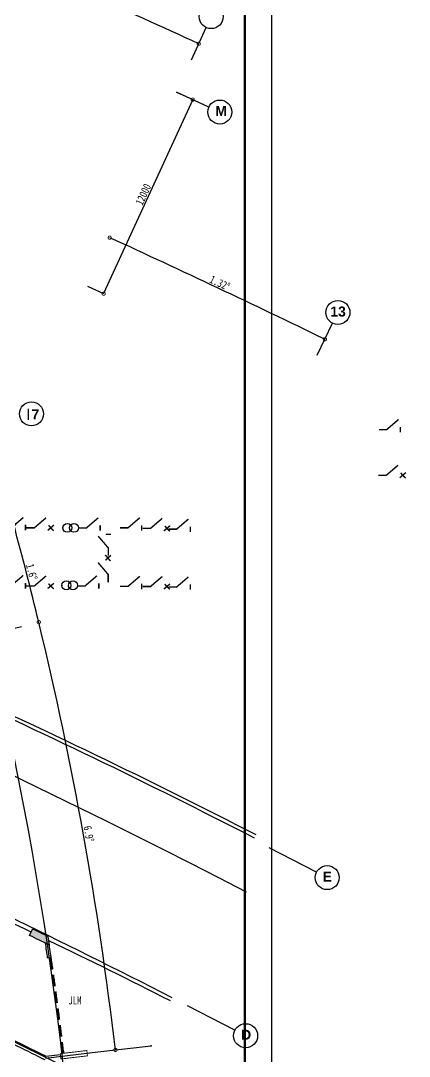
# Model space of a CAD drawing. Extents: x 23618587 to 48466785, y 42305484 to 86624613.
# Drawn here: x 24385515 to 24407345, y 43316664 to 43374893 of the extents above; entities that cross this region are included whole.
import ezdxf

# ---------------------------------------------------------------- set-up
doc = ezdxf.new("R2010")
doc.units = 0
doc.header["$MEASUREMENT"] = 0
doc.linetypes.add('HIDDEN', pattern=[9.525, 6.35, -3.175])
doc.layers.get('0').update_dxf_attribs({"linetype": 'CONTINUOUS'})
doc.layers.get('DEFPOINTS').update_dxf_attribs({"linetype": 'CONTINUOUS'})
for name, color, linetype in [('AC-W', 7, 'CONTINUOUS'), ('FRAME', 7, 'CONTINUOUS'), ('楼控', 1, 'CONTINUOUS'), ('设备-动力', 3, 'CONTINUOUS')]:
    doc.layers.add(name, color=color, linetype=linetype)
doc.styles.add('_TEL_DIM', font='SIMPLEX', dxfattribs={"width": 0.8, "height": 3.5, "bigfont": 'HZTXT'})
doc.styles.add('Q1', font='SimSun.ttf', dxfattribs={"width": 0.8, "height": 450})
doc.styles.add('Q200', font='SimSun.ttf', dxfattribs={"width": 0.8, "height": 450})
doc.styles.add('T-SG-01$0$Arial', font='ARIALBD.TTF')
doc.dimstyles.new('Q2', dxfattribs={"dimscale": 150, "dimtxt": 2.5, "dimasz": 2.5, "dimexe": 0, "dimexo": 0, "dimgap": 0.5, "dimtad": 1, "dimdec": 4, "dimdsep": 46, "dimtxsty": 'Q200', "dimblk1": 'DOTSMALL', "dimblk2": 'DOTSMALL', "dimsah": 1, "dimcen": 2.5, "dimadec": 0, "dimazin": 0, "dimtfac": 1, "dimtdec": 3, "dimtmove": 2, "dimatfit": 3, "dimldrblk": 'DOTSMALL', "dimfxl": 1, "dimtolj": 1, "dimtzin": 10, "dimarcsym": 0})

# ---------------------------------------------------------------- blocks, each defined once
blk = doc.blocks.new('_DOTSMALL')
at = {"color": 0, "linetype": 'ByBlock', "const_width": 0.5}
blk.add_lwpolyline([(-0.0625, 0, 1), (0.0625, 0, 1)], format="xyb", close=True, dxfattribs=at)
blk = doc.blocks.new('*D54')
at = {"color": 0, "linetype": 'ByBlock'}
for p, q in [((24394267, 43370873), (24395176, 43370456)), ((24395176, 43370456), (24390174, 43359548)), ((24389265, 43359965), (24390174, 43359548))]:
    blk.add_line(p, q, dxfattribs=at)
at = {"layer": 'DEFPOINTS', "color": 0, "linetype": 'ByBlock'}
for p in [(24394267, 43370873), (24389265, 43359965), (24390174, 43359548)]:
    blk.add_point(p, dxfattribs=at)
at = {"color": 0, "linetype": 'ByBlock', "xscale": 375, "yscale": 375, "zscale": 375}
for p, rotation in [((24395176, 43370456), 65.36798043824797), ((24390174, 43359548), 245.367980438248)]:
    blk.add_blockref('_DOTSMALL', p, dxfattribs=dict(at, rotation=rotation))
at = {"color": 0, "linetype": 'ByBlock', "insert": (24392402, 43365127), "char_height": 450, "attachment_point": 5, "rotation": 65.36798, "style": 'Q200'}
blk.add_mtext('\\A1;12000', dxfattribs=at)
blk = doc.blocks.new('*D56')
at = {"color": 0, "linetype": 'ByBlock'}
blk.add_arc((24189221, 43293341), 203000, 6.7, 13.6, dxfattribs=at)
at = {"layer": 'DEFPOINTS', "color": 0, "linetype": 'ByBlock'}
for p in [(24388473, 43341545), (24385557, 43340839), (24389722, 43325097), (24392835, 43317260), (24389842, 43316908)]:
    blk.add_point(p, dxfattribs=at)
at = {"color": 0, "linetype": 'ByBlock', "xscale": 375, "yscale": 375, "zscale": 375}
for p, rotation in [((24386529, 43341074), 103.600000002652), ((24390835, 43317025), 276.7000000031102)]:
    blk.add_blockref('_DOTSMALL', p, dxfattribs=dict(at, rotation=rotation))
at = {"color": 0, "linetype": 'ByBlock', "insert": (24389340, 43329167), "char_height": 450, "attachment_point": 5, "rotation": 280.15, "style": 'Q200'}
blk.add_mtext('\\A1;6.9°', dxfattribs=at)
blk = doc.blocks.new('*D57')
at = {"color": 0, "linetype": 'ByBlock'}
blk.add_arc((24189221, 43293341), 203000, 13.6, 15.2, dxfattribs=at)
at = {"layer": 'DEFPOINTS', "color": 0, "linetype": 'ByBlock'}
for p in [(24387050, 43347089), (24384155, 43346303), (24386076, 43342909), (24388473, 43341545), (24385557, 43340839)]:
    blk.add_point(p, dxfattribs=at)
at = {"color": 0, "linetype": 'ByBlock', "xscale": 375, "yscale": 375, "zscale": 375}
for p, rotation in [((24385120, 43346565), 105.2000000024809), ((24386529, 43341074), 283.6000000025226)]:
    blk.add_blockref('_DOTSMALL', p, dxfattribs=dict(at, rotation=rotation))
at = {"color": 0, "linetype": 'ByBlock', "insert": (24386134, 43343899), "char_height": 450, "attachment_point": 5, "rotation": 284.4, "style": 'Q200'}
blk.add_mtext('\\A1;1.6°', dxfattribs=at)
blk = doc.blocks.new('*D58')
at = {"color": 0, "linetype": 'ByBlock'}
blk.add_arc((24189221, 43293341), 203000, 15.2, 16.8, dxfattribs=at)
at = {"layer": 'DEFPOINTS', "color": 0, "linetype": 'ByBlock'}
for p in [(24385472, 43352592), (24382600, 43351725), (24384616, 43348386), (24387050, 43347089), (24384155, 43346303)]:
    blk.add_point(p, dxfattribs=at)
at = {"color": 0, "linetype": 'ByBlock', "xscale": 375, "yscale": 375, "zscale": 375}
for p, rotation in [((24383557, 43352014), 106.80000000261), ((24385120, 43346565), 285.2000000025133)]:
    blk.add_blockref('_DOTSMALL', p, dxfattribs=dict(at, rotation=rotation))
at = {"color": 0, "linetype": 'ByBlock', "insert": (24384646, 43349378), "char_height": 450, "attachment_point": 5, "rotation": 286, "style": 'Q200'}
blk.add_mtext('\\A1;1.6°', dxfattribs=at)
blk = doc.blocks.new('*D67')
at = {"color": 0, "linetype": 'ByBlock'}
blk.add_line((24383044, 43379129), (24383050, 43379143), dxfattribs=at)
blk.add_arc((24148685, 42835268), 592223, 65.36798, 66.68798, dxfattribs=at)
at = {"layer": 'DEFPOINTS', "color": 0, "linetype": 'ByBlock'}
for p in [(24383044, 43379129), (24382655, 43378225), (24391376, 43375480), (24395934, 43374509), (24395100, 43372691)]:
    blk.add_point(p, dxfattribs=at)
at = {"color": 0, "linetype": 'ByBlock', "xscale": 375, "yscale": 375, "zscale": 375}
for p, rotation in [((24383050, 43379143), 156.6879804380551), ((24395517, 43373600), 335.367980438324)]:
    blk.add_blockref('_DOTSMALL', p, dxfattribs=dict(at, rotation=rotation))
at = {"color": 0, "linetype": 'ByBlock', "insert": (24389422, 43376682), "char_height": 450, "attachment_point": 5, "rotation": 336.02798, "style": 'Q200'}
blk.add_mtext('\\A1;1.32°', dxfattribs=at)
blk = doc.blocks.new('*D68')
at = {"color": 0, "linetype": 'ByBlock'}
blk.add_arc((24148685, 42835268), 580223, 64.04798, 65.36798, dxfattribs=at)
at = {"layer": 'DEFPOINTS', "color": 0, "linetype": 'ByBlock'}
for p in [(24390522, 43362706), (24390099, 43361783), (24398588, 43358916), (24403039, 43357880), (24402164, 43356082)]:
    blk.add_point(p, dxfattribs=at)
at = {"color": 0, "linetype": 'ByBlock', "xscale": 375, "yscale": 375, "zscale": 375}
for p, rotation in [((24390516, 43362692), 155.3679804378922), ((24402601, 43356981), 334.0479804385462)]:
    blk.add_blockref('_DOTSMALL', p, dxfattribs=dict(at, rotation=rotation))
at = {"color": 0, "linetype": 'ByBlock', "insert": (24396703, 43360143), "char_height": 450, "attachment_point": 5, "rotation": 334.70798, "style": 'Q200'}
blk.add_mtext('\\A1;1.32°', dxfattribs=at)
blk = doc.blocks.new('HC002287130874')
at = {"color": 0, "const_width": 0.2}
for points in [[(0, 0, -1), (0, -5, -1), (0, 0, 0.021884)], [(0, -3.75, -1), (0, -8.75, -1), (0, -3.75, 0.021884)]]:
    blk.add_lwpolyline(points, format="xyb", dxfattribs=at)
at = {"color": 0}
for centre in [(0, -2.5), (0, -6.25)]:
    blk.add_circle(centre, 2.5, dxfattribs=at)
for p in [(0, 0), (-1.65, -4.38), (1.65, -4.38)]:
    blk.add_point(p, dxfattribs=at)
at = {"color": 0, "style": '_TEL_DIM', "width": 0.7}
blk.add_attdef('PSFHATT', (2.62, -8.85), '', height=0.025, dxfattribs=at)

msp = doc.modelspace()

# ---------------------------------------------------------------- linework, layer by layer
at = {"layer": 'AC-W', "color": 7}
for p, q in [((24395100.36398, 43372691.1069), (24395933.94168, 43374509.11356)), ((24396084.79294, 43370039.52254), (24394266.78628, 43370873.10024)), ((24402163.80319, 43356082.06809), (24403039.03985, 43357880.38975)), ((24402132.2302, 43327019.78176), (24399465.70687, 43328394.42839)), ((24387027.46933, 43322197.45542), (24387225.37449, 43322226.32666)), ((24397550.06715, 43318131.35589), (24394883.54382, 43319506.00252)), ((24389841.7353, 43316908.13973), (24392834.53904, 43317259.71337)), ((24386921.86953, 43316665.82197), (24387744.40986, 43316762.44825))]:
    msp.add_line(p, q, dxfattribs=at)
at = {"layer": 'AC-W', "color": 7, "ltscale": 300}
for p, q in [((24383613.46421, 43340369.07346), (24385557.38621, 43340839.35768)), ((24386904.08768, 43316563.04545), (24389841.7353, 43316908.13973))]:
    msp.add_line(p, q, dxfattribs=at)
at = {"layer": 'AC-W', "color": 7, "ltscale": 1000}
msp.add_line((24386009.68065, 43323461.96668), (24386184.728, 43323821.63105), dxfattribs=at)
at = {"layer": 'AC-W', "color": 7, "const_width": 50}
msp.add_lwpolyline([(24387738.57633, 43316812.10678), (24389228.18894, 43316987.84965), (24389263.36481, 43316688.41176), (24387773.57755, 43316514.15559)], close=True, dxfattribs=at)
at = {"layer": 'AC-W', "color": 7}
for centre in [(24396215.27416, 43375122.69081), (24396698.37019, 43369758.19007), (24403334.43222, 43358487.32331), (24386117.95175, 43352787.26567), (24402732.19795, 43326710.48627), (24398150.03489, 43317822.0604)]:
    msp.add_circle(centre, 675, dxfattribs=at)
at = {"layer": 'AC-W', "color": 7, "ltscale": 300}
for centre, radius, start, end in [((24189221.26409, 43293340.65083), 200000, 4.560471461, 29.6000000034), ((24162246.90911, 42870268.06754), 513099.72014, 62.6224147924, 75.1443656534), ((24245151.42098, 43030641.44742), 319165.1065, 62.5925891234, 65.0288035961)]:
    msp.add_arc(centre, radius, start, end, dxfattribs=at)
at = {"layer": 'AC-W', "color": 7}
for centre, radius, start, end in [((24148759.7883, 42835660.74182), 530172.67138, 79.4743453433, 79.4743453433), ((24148766.30591, 42835659.45113), 530172.67138, 78.1227654299, 78.1227654299), ((24148779.34207, 42835656.52904), 530172.67138, 76.2090487924, 76.2090487924), ((24222720.62452, 42987642.32742), 383962.6853, 62.730723656, 65.7321477933), ((24222723.18182, 42987647.28525), 384157.10678, 62.7307224552, 65.7319292291), ((24148685.34615, 42835267.72991), 543022.67138, 64.0743586122, 65.3574291698), ((24219524.18251, 42981443.30125), 380837.29398, 62.7306500414, 65.8521686772), ((24148685.34615, 42835267.72991), 543222.67138, 63.9727543493, 64.0743488961), ((24148685.34615, 42835267.72991), 542822.67138, 63.9436260626, 64.0743683283), ((24189221.26409, 43293340.65083), 199900, 8.3000000022, 8.5400038239), ((24189221.26409, 43293340.65083), 200100, 8.5005314822, 8.6396952568), ((24287485.38715, 43113249.87939), 232341.31001, 62.7350416944, 64.6157584305), ((24189221.26409, 43293340.65083), 200100, 8.3000000022, 8.5700903121), ((24148685.34615, 42835267.72991), 536922.67138, 63.6635714638, 63.9306197218), ((24148685.34615, 42835267.72991), 537122.67138, 63.6698988993, 63.9306197218)]:
    msp.add_arc(centre, radius, start, end, dxfattribs=at)
at = {"layer": 'AC-W', "color": 7, "ltscale": 5000}
msp.add_arc((24148685.34615, 42835267.72991), 532972.67138, 63.2819932431, 68.4587306715, dxfattribs=at)
at = {"layer": 'AC-W', "color": 7, "linetype": 'HIDDEN', "ltscale": 100}
for radius in [200050, 200100]:
    msp.add_arc((24189221.26409, 43293340.65083), radius, 6.7429789363, 8.3000000022, dxfattribs=at)
at = {"layer": 'AC-W', "color": 7, "linetype": 'ByBlock'}
msp.add_point((24392834.69003, 43317258.43338), dxfattribs=at)
at = {"layer": 'AC-W', "color": 7}
msp.add_solid([(24386184.728, 43323821.63105), (24387050.6381, 43323399.739), (24386009.68065, 43323461.96668), (24387123.06399, 43322919.14975)], dxfattribs=at)
at = {"layer": 'FRAME'}
msp.add_lwpolyline([(24221262.63462, 43298521.29116), (24221262.63462, 43424671.29116), (24399612.63462, 43424671.29116), (24399612.63462, 43298521.29116)], close=True, dxfattribs=at)
at = {"layer": 'FRAME', "const_width": 135}
msp.add_lwpolyline([(24225012.63462, 43300021.29116), (24225012.63462, 43423171.29116), (24398112.63462, 43423171.29116), (24398112.63462, 43300021.29116)], close=True, dxfattribs=at)
at = {"layer": '楼控', "color": 0, "const_width": 80}
for points in [[(24405636.91492, 43351903.37264), (24406078.09122, 43351903.37264), (24406740.60853, 43352469.37323)], [(24406848.07937, 43352048.48224), (24406848.07937, 43351747.33801)], [(24405614.63024, 43349335.11624), (24406055.80654, 43349335.11624), (24406718.32385, 43349901.11683)], [(24406808.66712, 43349193.42788), (24407154.98299, 43349487.04351)], [(24406853.83876, 43349471.9863), (24407139.92578, 43349170.84207)], [(24384556.86756, 43346391.81055), (24384998.04386, 43346391.81055), (24385660.56117, 43346957.81113)], [(24385836.34234, 43346377.14665), (24386277.51864, 43346377.14665), (24386940.03595, 43346943.14723)], [(24388766.65198, 43346374.70887), (24389207.82828, 43346374.70887), (24389870.34559, 43346940.70946)], [(24391099.67157, 43346378.74734), (24391540.84787, 43346378.74734), (24392203.36518, 43346944.74792)], [(24392364.99964, 43346346.35592), (24392806.17594, 43346346.35592), (24393468.69325, 43346912.3565)], [(24393833.10129, 43346305.62575), (24394274.27759, 43346305.62575), (24394936.7949, 43346871.62634)], [(24385768.03202, 43346536.92015), (24385768.03202, 43346235.77591)], [(24385782.17872, 43346554.64766), (24385782.17872, 43346253.50343)], [(24387030.37922, 43346235.45829), (24387376.69508, 43346529.07391)], [(24387075.55085, 43346514.0167), (24387361.63787, 43346212.87247)], [(24389977.81644, 43346519.81847), (24389977.81644, 43346218.67423)], [(24392310.83602, 43346523.85693), (24392310.83602, 43346222.7127)], [(24393559.03652, 43346204.66756), (24393905.35238, 43346498.28319)], [(24393604.20815, 43346483.22597), (24393890.29517, 43346182.08174)], [(24395044.26575, 43346450.73535), (24395044.26575, 43346149.59112)], [(24390434.14281, 43344807.52731), (24390434.14281, 43345248.70361), (24389868.14223, 43345911.22092)], [(24390289.03322, 43346018.69176), (24390590.17745, 43346018.69176)], [(24390556.88691, 43344508.26523), (24390263.27128, 43344854.58109)], [(24390278.3285, 43344553.43686), (24390579.47273, 43344839.52388)], [(24390424.83516, 43343319.3478), (24390424.83516, 43343760.5241), (24389858.83458, 43344423.04141)], [(24384556.86756, 43343139.45285), (24384998.04386, 43343139.45285), (24385660.56117, 43343705.45343)], [(24385836.34234, 43343108.23778), (24386277.51864, 43343108.23778), (24386940.03595, 43343674.23836)], [(24388691.36592, 43343113.88149), (24389132.54222, 43343113.88149), (24389795.05953, 43343679.88207)], [(24391099.67157, 43343085.73516), (24391540.84787, 43343085.73516), (24392203.36518, 43343651.73575)], [(24392364.99964, 43343077.44705), (24392806.17594, 43343077.44705), (24393468.69325, 43343643.44763)], [(24393833.10129, 43343053.26805), (24394274.27759, 43343053.26805), (24394936.7949, 43343619.26863)], [(24385768.03202, 43343284.56244), (24385768.03202, 43342983.41821)], [(24385782.17872, 43343261.63548), (24385782.17872, 43342960.49125)], [(24387030.37922, 43342966.54941), (24387376.69508, 43343260.16504)], [(24387075.55085, 43343245.10783), (24387361.63787, 43342943.9636)], [(24389902.53038, 43343258.99108), (24389902.53038, 43342957.84685)], [(24392310.83602, 43343230.84476), (24392310.83602, 43342929.70052)], [(24393559.03652, 43342935.75869), (24393905.35238, 43343229.37431)], [(24393604.20815, 43343214.3171), (24393890.29517, 43342913.17287)], [(24395044.26575, 43343198.37764), (24395044.26575, 43342897.23341)]]:
    msp.add_lwpolyline(points, dxfattribs=at)

# ---------------------------------------------------------------- block references
at = {"layer": '设备-动力', "xscale": 100, "yscale": 100, "zscale": 100, "rotation": 90}
for p in [(24387879.51421, 43346377.01821), (24387826.5752, 43343142.33487)]:
    msp.add_blockref('HC002287130874', p, dxfattribs=at)

# ---------------------------------------------------------------- texts
at = {"layer": 'AC-W', "color": 7, "style": 'T-SG-01$0$Arial'}
for s, height, p in [('M', 562.5, (24396443.58167, 43369529.65055)), ('13', 562.5, (24402907.14371, 43358258.78379)), ('Ⅰ', 637.5, (24385505.40666, 43352444.69656)), ('7', 562.5, (24386119.59435, 43352476.19643)), ('E', 562.5, (24402477.40943, 43326481.94675)), ('D', 562.5, (24397895.24638, 43317593.52088))]:
    msp.add_text(s, height=height, dxfattribs=at).set_placement(p)
at = {"layer": 'AC-W', "color": 7, "style": 'Q1', "width": 0.8}
msp.add_text('JLM', height=450, dxfattribs=at).set_placement((24388189.29553, 43319581.66568))

# ---------------------------------------------------------------- dimensions: what is measured, and where the dimension line sits
at = {"layer": 'AC-W', "color": 7}
for base, line1, line2, picture, middle in [((24391375.81928, 43375479.75009), ((24383044.27681, 43379128.99659), (24382654.72205, 43378224.98264)), ((24395100.36398, 43372691.1069), (24395933.94168, 43374509.11356)), '*D67', (24389421.65721, 43376681.75322)), ((24398587.50167, 43358915.76156), ((24390522.19895, 43362706.27345), (24390098.89777, 43361783.06694)), ((24402163.80319, 43356082.06809), (24403039.03985, 43357880.38975)), '*D68', (24396703.16988, 43360142.69702)), ((24384615.69747, 43348386.22655), ((24384154.59598, 43346302.86492), (24387049.64546, 43347089.43246)), ((24382599.80259, 43351725.07382), (24385471.76109, 43352592.16921)), '*D58', (24384645.76688, 43349377.72527)), ((24386076.4788, 43342909.03233), ((24384154.59598, 43346302.86492), (24387049.64546, 43347089.43246)), ((24385557.38621, 43340839.35768), (24388473.26921, 43341544.78402)), '*D57', (24386134.22075, 43343899.3049)), ((24389721.99723, 43325096.84724), ((24385557.38621, 43340839.35768), (24388473.26921, 43341544.78402)), ((24389841.7353, 43316908.13973), (24392834.53904, 43317259.71337)), '*D56', (24389339.57209, 43329167.35604))]:
    dim = msp.add_angular_dim_2l(base=base, line1=line1, line2=line2, dimstyle='Q2', override={"dimadec": 4, "dimazin": 2}, dxfattribs=at)
    dim.commit()
    dim.dimension.update_dxf_attribs({"geometry": picture, "text_midpoint": middle})
dim = msp.add_aligned_dim(p1=(24394266.78628, 43370873.10024), p2=(24389265.32007, 43359965.06028), distance=1000, dimstyle='Q2', dxfattribs=at)
dim.commit()
dim.dimension.update_dxf_attribs({"geometry": '*D54', "text_midpoint": (24392402.3555, 43365127.32807)})

doc.saveas('drawing.dxf')
